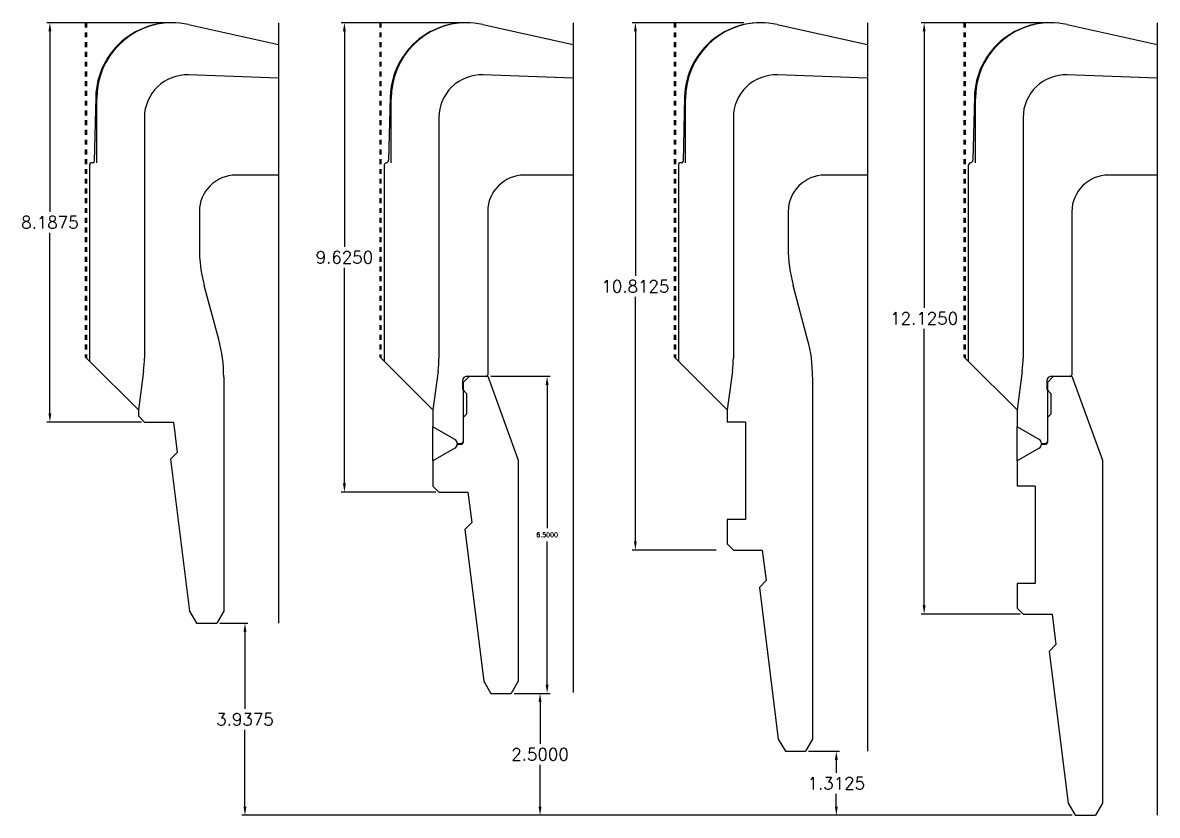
# Model space of a CAD drawing. Extents: x -25.3 to 36.7, y -3.6 to 16.
# Drawn here: x -25.27 to -2.01, y -1.73 to 14.52 of the extents above; entities that cross this region are included whole.
import ezdxf

# ---------------------------------------------------------------- set-up
doc = ezdxf.new("R2010")
doc.units = 0
doc.header["$LTSCALE"] = 0.5
doc.header["$MEASUREMENT"] = 0
doc.linetypes.add('HIDDEN2', pattern=[0.1875, 0.125, -0.0625])
doc.layers.get('0').update_dxf_attribs({"linetype": 'CONTINUOUS'})
doc.layers.add('Blade_1', color=30, linetype='CONTINUOUS', true_color=0xff7f00)
doc.layers.add('Dims', color=4, linetype='CONTINUOUS')
doc.styles.add('RomanS', font='romans')
doc.dimstyles.get("Standard").update_dxf_attribs({"dimtxt": 0.094, "dimasz": 0.18, "dimexe": 0.0625, "dimexo": 0.0625, "dimgap": 0.09, "dimtad": 0, "dimtih": 1, "dimtoh": 1, "dimdec": 4, "dimzin": 4, "dimdsep": 46, "dimtxsty": 'RomanS', "dimcen": 0.09, "dimazin": 1, "dimtfac": 1, "dimtdec": 4, "dimtofl": 0, "dimtmove": 0, "dimatfit": 1, "dimfxl": 1, "dimtolj": 1, "dimtzin": 0, "dimarcsym": 0})

# ---------------------------------------------------------------- blocks, each defined once
blk = doc.blocks.new('*D190')
at = {"layer": 'Dims', "color": 0, "lineweight": -2, "transparency": 16777216}
for p, q in [((-9.157, -0.414), (-8.528, -0.414)), ((-8.59, -0.594), (-8.59, -0.856)), ((-8.59, -1.547), (-8.59, -1.286)), ((-3.757, -1.727), (-8.653, -1.727))]:
    blk.add_line(p, q, dxfattribs=at)
at = {"layer": 'Dims', "color": 0, "transparency": 16777216}
for points in [[(-8.62, -0.594), (-8.56, -0.594), (-8.59, -0.414)], [(-8.62, -1.547), (-8.56, -1.547), (-8.59, -1.727)]]:
    blk.add_solid(points, dxfattribs=at)
at = {"layer": 'Dims', "color": 0, "transparency": 16777216, "insert": (-8.59, -1.071), "char_height": 0.25, "attachment_point": 5, "style": 'RomanS'}
blk.add_mtext('\\A1;1.3125', dxfattribs=at)
blk = doc.blocks.new('*D191')
at = {"layer": 'Dims', "color": 0, "lineweight": -2, "transparency": 16777216}
for p, q in [((-15.192, 0.773), (-14.6, 0.773)), ((-14.662, 0.593), (-14.662, -0.262)), ((-14.662, -1.547), (-14.662, -0.692)), ((-3.757, -1.727), (-14.725, -1.727))]:
    blk.add_line(p, q, dxfattribs=at)
at = {"layer": 'Dims', "color": 0, "transparency": 16777216}
for points in [[(-14.692, 0.593), (-14.632, 0.593), (-14.662, 0.773)], [(-14.692, -1.547), (-14.632, -1.547), (-14.662, -1.727)]]:
    blk.add_solid(points, dxfattribs=at)
at = {"layer": 'Dims', "color": 0, "transparency": 16777216, "insert": (-14.662, -0.477), "char_height": 0.25, "attachment_point": 5, "style": 'RomanS'}
blk.add_mtext('\\A1;2.5000', dxfattribs=at)
blk = doc.blocks.new('*D192')
at = {"layer": 'Dims', "color": 0, "lineweight": -2, "transparency": 16777216}
for p, q in [((-21.227, 2.211), (-20.648, 2.211)), ((-20.71, 2.031), (-20.71, 0.457)), ((-20.71, -1.547), (-20.71, 0.027)), ((-3.757, -1.727), (-20.773, -1.727))]:
    blk.add_line(p, q, dxfattribs=at)
at = {"layer": 'Dims', "color": 0, "transparency": 16777216}
for points in [[(-20.74, 2.031), (-20.68, 2.031), (-20.71, 2.211)], [(-20.74, -1.547), (-20.68, -1.547), (-20.71, -1.727)]]:
    blk.add_solid(points, dxfattribs=at)
at = {"layer": 'Dims', "color": 0, "transparency": 16777216, "insert": (-20.71, 0.242), "char_height": 0.25, "attachment_point": 5, "style": 'RomanS'}
blk.add_mtext('\\A1;3.9375', dxfattribs=at)
blk = doc.blocks.new('*D193')
at = {"layer": 'Dims', "color": 0, "lineweight": -2, "transparency": 16777216}
for p, q in [((-22.27, 14.523), (-24.771, 14.523)), ((-24.708, 14.343), (-24.708, 10.644)), ((-24.708, 6.516), (-24.708, 10.214)), ((-22.833, 6.336), (-24.771, 6.336))]:
    blk.add_line(p, q, dxfattribs=at)
at = {"layer": 'Dims', "color": 0, "transparency": 16777216}
for points in [[(-24.738, 14.343), (-24.678, 14.343), (-24.708, 14.523)], [(-24.738, 6.516), (-24.678, 6.516), (-24.708, 6.336)]]:
    blk.add_solid(points, dxfattribs=at)
at = {"layer": 'Dims', "color": 0, "transparency": 16777216, "insert": (-24.708, 10.429), "char_height": 0.25, "attachment_point": 5, "style": 'RomanS'}
blk.add_mtext('\\A1;8.1875', dxfattribs=at)
blk = doc.blocks.new('*D194')
at = {"layer": 'Dims', "color": 0, "lineweight": -2, "transparency": 16777216}
for p, q in [((-16.235, 14.523), (-18.735, 14.523)), ((-18.672, 14.343), (-18.672, 9.926)), ((-18.672, 5.078), (-18.672, 9.496)), ((-16.798, 4.898), (-18.735, 4.898))]:
    blk.add_line(p, q, dxfattribs=at)
at = {"layer": 'Dims', "color": 0, "transparency": 16777216}
for points in [[(-18.702, 14.343), (-18.642, 14.343), (-18.672, 14.523)], [(-18.702, 5.078), (-18.642, 5.078), (-18.672, 4.898)]]:
    blk.add_solid(points, dxfattribs=at)
at = {"layer": 'Dims', "color": 0, "transparency": 16777216, "insert": (-18.672, 9.711), "char_height": 0.25, "attachment_point": 5, "style": 'RomanS'}
blk.add_mtext('\\A1;9.6250', dxfattribs=at)
blk = doc.blocks.new('*D195')
at = {"layer": 'Dims', "color": 0, "lineweight": -2, "transparency": 16777216}
for p, q in [((-10.488, 14.523), (-12.771, 14.523)), ((-12.708, 14.343), (-12.708, 9.332)), ((-12.708, 3.891), (-12.708, 8.902)), ((-11.05, 3.711), (-12.771, 3.711))]:
    blk.add_line(p, q, dxfattribs=at)
at = {"layer": 'Dims', "color": 0, "transparency": 16777216}
for points in [[(-12.738, 14.343), (-12.678, 14.343), (-12.708, 14.523)], [(-12.738, 3.891), (-12.678, 3.891), (-12.708, 3.711)]]:
    blk.add_solid(points, dxfattribs=at)
at = {"layer": 'Dims', "color": 0, "transparency": 16777216, "insert": (-12.708, 9.117), "char_height": 0.25, "attachment_point": 5, "style": 'RomanS'}
blk.add_mtext('\\A1;10.8125', dxfattribs=at)
blk = doc.blocks.new('*D196')
at = {"layer": 'Dims', "color": 0, "lineweight": -2, "transparency": 16777216}
for p, q in [((-4.261, 14.523), (-6.853, 14.523)), ((-6.79, 14.343), (-6.79, 8.676)), ((-6.79, 2.578), (-6.79, 8.246)), ((-4.824, 2.398), (-6.853, 2.398))]:
    blk.add_line(p, q, dxfattribs=at)
at = {"layer": 'Dims', "color": 0, "transparency": 16777216}
for points in [[(-6.82, 14.343), (-6.76, 14.343), (-6.79, 14.523)], [(-6.82, 2.578), (-6.76, 2.578), (-6.79, 2.398)]]:
    blk.add_solid(points, dxfattribs=at)
at = {"layer": 'Dims', "color": 0, "transparency": 16777216, "insert": (-6.79, 8.461), "char_height": 0.25, "attachment_point": 5, "style": 'RomanS'}
blk.add_mtext('\\A1;12.1250', dxfattribs=at)
blk = doc.blocks.new('*D198')
at = {"layer": 'Blade_1', "color": 0, "lineweight": -2, "transparency": 16777216}
for p, q in [((-15.673, 7.273), (-14.454, 7.273)), ((-14.517, 7.093), (-14.517, 4.16)), ((-14.517, 0.953), (-14.517, 3.886)), ((-15.192, 0.773), (-14.454, 0.773))]:
    blk.add_line(p, q, dxfattribs=at)
at = {"layer": 'Blade_1', "color": 0, "transparency": 16777216}
for points in [[(-14.547, 7.093), (-14.487, 7.093), (-14.517, 7.273)], [(-14.547, 0.953), (-14.487, 0.953), (-14.517, 0.773)]]:
    blk.add_solid(points, dxfattribs=at)
at = {"layer": 'Blade_1', "color": 0, "transparency": 16777216, "insert": (-14.517, 4.023), "char_height": 0.094, "attachment_point": 5, "style": 'RomanS'}
blk.add_mtext('\\A1;6.5000', dxfattribs=at)

msp = doc.modelspace()

# ---------------------------------------------------------------- linework, layer by layer
at = {"color": 5, "linetype": 'HIDDEN2'}
for p, q in [((-23.98263, 14.52315), (-23.98263, 7.67315)), ((-17.94782, 14.52315), (-17.94782, 7.67315)), ((-11.91302, 14.52315), (-11.91302, 7.67315)), ((-5.97366, 14.52315), (-5.97366, 7.67315))]:
    msp.add_line(p, q, dxfattribs=at)
at = {"color": 1, "linetype": 'HIDDEN2'}
for p, q in [((-23.95763, 14.52315), (-23.95763, 7.64815)), ((-17.92282, 14.52315), (-17.92282, 7.64815)), ((-11.88802, 14.52315), (-11.88802, 7.64815)), ((-5.94866, 14.52315), (-5.94866, 7.64815))]:
    msp.add_line(p, q, dxfattribs=at)
for p, q in [((-21.86944, 14.48612), (-20.02013, 14.07613)), ((-20.02013, 14.52315), (-20.02013, 2.21065)), ((-15.83464, 14.48612), (-13.98532, 14.07613)), ((-13.98532, 14.52315), (-13.98532, 0.78973)), ((-9.79983, 14.48612), (-7.95052, 14.07613)), ((-7.95052, 14.52315), (-7.95052, -0.41435)), ((-3.86047, 14.48612), (-2.01116, 14.07613)), ((-2.01116, 14.52315), (-2.01116, -1.72685)), ((-20.02013, 13.38863), (-21.86459, 13.45304)), ((-13.98532, 13.38863), (-15.82979, 13.45304)), ((-7.95052, 13.38863), (-9.79498, 13.45304)), ((-2.01116, 13.38863), (-3.85562, 13.45304)), ((-23.7697, 12.99733), (-23.80066, 11.67867)), ((-17.73489, 12.99733), (-17.76523, 11.70537)), ((-11.70009, 12.99733), (-11.73105, 11.67867)), ((-5.76073, 12.99733), (-5.79107, 11.70537)), ((-22.77013, 12.57858), (-22.77013, 7.64815)), ((-16.73532, 12.57858), (-16.73532, 7.64815)), ((-10.70052, 12.57858), (-10.70052, 7.64815)), ((-4.76116, 12.57858), (-4.76116, 7.64815)), ((-23.8316, 11.64815), (-23.86388, 11.64815)), ((-11.76199, 11.64815), (-11.79427, 11.64815)), ((-23.89513, 11.6169), (-23.89513, 7.58565)), ((-20.02013, 11.39815), (-20.89513, 11.39815)), ((-17.86032, 11.58764), (-17.86032, 7.58565)), ((-13.98532, 11.39815), (-14.98532, 11.39815)), ((-11.82552, 11.6169), (-11.82552, 7.58565)), ((-7.95052, 11.39815), (-8.82552, 11.39815)), ((-5.88616, 11.58764), (-5.88616, 7.58565)), ((-2.01116, 11.39815), (-3.01116, 11.39815)), ((-21.64513, 10.64815), (-21.64513, 9.90914)), ((-15.73532, 10.64815), (-15.73532, 7.3044)), ((-9.57552, 10.64815), (-9.57552, 9.90914)), ((-3.76116, 10.64815), (-3.76116, 7.3044)), ((-21.24735, 8.02965), (-21.54291, 9.13268)), ((-9.17774, 8.02965), (-9.4733, 9.13268)), ((-23.89513, 7.58565), (-22.89513, 6.58565)), ((-17.86032, 7.58565), (-16.86032, 6.58565)), ((-11.82552, 7.58565), (-10.82552, 6.58565)), ((-5.88616, 7.58565), (-4.88616, 6.58565)), ((-22.78801, 7.3813), (-22.89513, 6.58565)), ((-21.14513, 7.2532), (-21.14513, 2.46065)), ((-16.75321, 7.3813), (-16.86032, 6.58565)), ((-16.11032, 7.27315), (-16.23532, 7.14815)), ((-16.1572, 7.27315), (-15.73532, 7.27315)), ((-15.76657, 7.27315), (-15.73532, 7.3044)), ((-15.73532, 7.27315), (-15.11032, 5.55598)), ((-10.7184, 7.3813), (-10.82552, 6.58565)), ((-9.07552, 7.2532), (-9.07552, -0.16435)), ((-4.77904, 7.3813), (-4.88616, 6.58565)), ((-4.13616, 7.27315), (-4.26116, 7.14815)), ((-4.18303, 7.27315), (-3.76116, 7.27315)), ((-3.79241, 7.27315), (-3.76116, 7.3044)), ((-3.76116, 7.27315), (-3.13616, 5.55598)), ((-16.25095, 7.1794), (-16.25095, 7.00753)), ((-16.25095, 7.00753), (-16.16767, 6.92425)), ((-16.23532, 7.14815), (-16.23532, 5.91378)), ((-4.27678, 7.1794), (-4.27678, 7.00753)), ((-4.27678, 7.00753), (-4.19351, 6.92425)), ((-4.26116, 7.14815), (-4.26116, 5.91378)), ((-16.16767, 6.92425), (-16.16767, 6.49705)), ((-4.19351, 6.92425), (-4.19351, 6.49705)), ((-22.89513, 6.58565), (-22.89513, 6.46065)), ((-16.86032, 6.58565), (-16.86032, 6.24096)), ((-10.82552, 6.58565), (-10.82552, 6.33565)), ((-4.88616, 6.58565), (-4.88616, 6.24096)), ((-22.77013, 6.33565), (-22.89513, 6.46065)), ((-22.77013, 6.33565), (-22.17638, 6.33565)), ((-22.17638, 6.33565), (-22.09825, 5.71065)), ((-16.23782, 6.4269), (-16.16767, 6.49705)), ((-16.23782, 6.4269), (-16.23782, 5.9294)), ((-10.45052, 6.33565), (-10.82552, 6.33565)), ((-10.45052, 6.33565), (-10.45052, 4.33565)), ((-4.26366, 6.4269), (-4.19351, 6.49705)), ((-4.26366, 6.4269), (-4.26366, 5.9294)), ((-16.4072, 5.97934), (-16.86032, 6.24096)), ((-16.86032, 5.53973), (-16.86032, 6.24096)), ((-4.43303, 5.97934), (-4.88616, 6.24096)), ((-4.88616, 5.53973), (-4.88616, 6.24096)), ((-16.36032, 5.89815), (-16.26907, 5.89815)), ((-16.36032, 5.88253), (-16.26657, 5.88253)), ((-16.26907, 5.89815), (-16.23782, 5.9294)), ((-4.38616, 5.89815), (-4.29491, 5.89815)), ((-4.38616, 5.88253), (-4.29241, 5.88253)), ((-4.29491, 5.89815), (-4.26366, 5.9294)), ((-22.09825, 5.71065), (-22.23714, 5.57177)), ((-16.4072, 5.80134), (-16.86032, 5.53973)), ((-4.43303, 5.80134), (-4.88616, 5.53973)), ((-22.23714, 5.57177), (-21.84825, 2.46065)), ((-16.86032, 5.53973), (-16.86032, 5.02315)), ((-15.11032, 5.55598), (-15.11032, 1.02315)), ((-4.88616, 5.53973), (-4.88616, 5.02315)), ((-3.13616, 5.55598), (-3.13616, -1.47685)), ((-16.73532, 4.89815), (-16.86032, 5.02315)), ((-16.73532, 4.89815), (-16.14157, 4.89815)), ((-16.14157, 4.89815), (-16.06345, 4.27315)), ((-4.51116, 5.02315), (-4.88616, 5.02315)), ((-4.51116, 5.02315), (-4.51116, 3.02315)), ((-16.06345, 4.27315), (-16.20234, 4.13427)), ((-10.82552, 4.33565), (-10.82552, 3.83565)), ((-10.45052, 4.33565), (-10.82552, 4.33565)), ((-16.20234, 4.13427), (-15.81345, 1.02315)), ((-10.70052, 3.71065), (-10.82552, 3.83565)), ((-10.70052, 3.71065), (-10.10677, 3.71065)), ((-10.10677, 3.71065), (-10.02865, 3.08565)), ((-10.02865, 3.08565), (-10.16753, 2.94677)), ((-4.51116, 3.02315), (-4.88616, 3.02315)), ((-4.88616, 3.02315), (-4.88616, 2.52315)), ((-10.16753, 2.94677), (-9.77865, -0.16435)), ((-21.84825, 2.46065), (-21.70392, 2.21065)), ((-21.14513, 2.46065), (-21.28947, 2.21065)), ((-4.76116, 2.39815), (-4.88616, 2.52315)), ((-4.76116, 2.39815), (-4.16741, 2.39815)), ((-4.16741, 2.39815), (-4.08928, 1.77315)), ((-21.70392, 2.21065), (-21.28947, 2.21065)), ((-4.08928, 1.77315), (-4.22817, 1.63427)), ((-4.22817, 1.63427), (-3.83928, -1.47685)), ((-15.81345, 1.02315), (-15.66912, 0.77315)), ((-15.11032, 1.02315), (-15.25466, 0.77315)), ((-15.66912, 0.77315), (-15.25466, 0.77315)), ((-9.77865, -0.16435), (-9.63431, -0.41435)), ((-9.07552, -0.16435), (-9.21986, -0.41435)), ((-9.63431, -0.41435), (-9.21986, -0.41435)), ((-3.83928, -1.47685), (-3.69495, -1.72685)), ((-3.13616, -1.47685), (-3.2805, -1.72685)), ((-3.69495, -1.72685), (-3.2805, -1.72685))]:
    msp.add_line(p, q)
at = {"color": 1}
for p, q in [((-23.74884, 11.64815), (-23.74884, 12.96065)), ((-17.71403, 11.64815), (-17.71403, 12.96065)), ((-11.67923, 11.64815), (-11.67923, 12.96065)), ((-5.73987, 11.64815), (-5.73987, 12.96065))]:
    msp.add_line(p, q, dxfattribs=at)
at = {"color": 252}
for p, q in [((-23.98263, 7.67315), (-23.89513, 7.58565)), ((-17.94782, 7.67315), (-17.86032, 7.58565)), ((-11.91302, 7.67315), (-11.82552, 7.58565)), ((-5.97366, 7.67315), (-5.88616, 7.58565))]:
    msp.add_line(p, q, dxfattribs=at)
for centre, radius, start, end in [((-22.20763, 12.96065), 1.5625, 77.5, 178.654864), ((-16.17282, 12.96065), 1.5625, 77.5, 178.654864), ((-10.13802, 12.96065), 1.5625, 77.5, 178.654864), ((-4.19866, 12.96065), 1.5625, 77.5, 178.654864), ((-21.89513, 12.57858), 0.875, 88, 180), ((-15.86032, 12.57858), 0.875, 88, 180), ((-9.82552, 12.57858), 0.875, 88, 180), ((-3.88616, 12.57858), 0.875, 88, 180), ((-23.86388, 11.6169), 0.03125, 90, 180), ((-23.8319, 11.6794), 0.03125, 270, 358.654864), ((-17.79782, 11.58764), 0.0625, 104.477512, 180), ((-17.82762, 11.70903), 0.0625, 283.108411, 358.654864), ((-11.79427, 11.6169), 0.03125, 90, 180), ((-11.7623, 11.6794), 0.03125, 270, 358.654864), ((-5.82366, 11.58764), 0.0625, 104.477512, 180), ((-5.85346, 11.70903), 0.0625, 283.108411, 358.654864), ((-20.89513, 10.64815), 0.75, 90, 180), ((-14.98532, 10.64815), 0.75, 90, 180), ((-8.82552, 10.64815), 0.75, 90, 180), ((-3.01116, 10.64815), 0.75, 90, 180), ((-18.64513, 9.90914), 3, 180, 195), ((-6.57552, 9.90914), 3, 180, 195), ((-24.14513, 7.2532), 3, 0, 15), ((-12.07552, 7.2532), 3, 0, 15), ((-24.77013, 7.64815), 2, 352.332411, 0), ((-18.73532, 7.64815), 2, 352.332411, 0), ((-12.70052, 7.64815), 2, 352.332411, 0), ((-6.76116, 7.64815), 2, 352.332411, 0), ((-16.1572, 7.1794), 0.09375, 90, 180), ((-4.18303, 7.1794), 0.09375, 90, 180), ((-16.45407, 5.89815), 0.09375, 0, 60), ((-16.45407, 5.88253), 0.09375, 300, 0), ((-16.26657, 5.91378), 0.03125, 270, 0), ((-4.47991, 5.89815), 0.09375, 0, 60), ((-4.47991, 5.88253), 0.09375, 300, 0), ((-4.29241, 5.91378), 0.03125, 270, 0)]:
    msp.add_arc(centre, radius, start, end)
at = {"color": 1}
for centre in [(-22.20763, 12.96065), (-16.17282, 12.96065), (-10.13802, 12.96065), (-4.19866, 12.96065)]:
    msp.add_ellipse(centre, major_axis=(0, 1.5625), ratio=0.986374, start_param=6.28318531, end_param=7.85398163, dxfattribs=at)
at = {"layer": 'Dims'}
msp.add_line((-15.25466, 0.78973), (-15.25466, 0.77315), dxfattribs=at)

# ---------------------------------------------------------------- dimensions: what is measured, and where the dimension line sits
at = {"layer": 'Blade_1'}
dim = msp.add_linear_dim(base=(-14.51673, 7.27315), p1=(-15.25466, 0.77315), p2=(-15.73532, 7.27315), angle=90, dimstyle='Standard', dxfattribs=at)
dim.commit()
dim.dimension.update_dxf_attribs({"geometry": '*D198', "text_midpoint": (-14.51673, 4.02315)})
at = {"layer": 'Dims'}
for base, p1, p2, picture, middle in [((-24.70837, 6.33565), (-22.20763, 14.52315), (-22.77013, 6.33565), '*D193', (-24.70837, 10.4294)), ((-18.67219, 4.89815), (-16.17282, 14.52315), (-16.73532, 4.89815), '*D194', (-18.67219, 9.71065)), ((-12.70839, 3.71065), (-10.42546, 14.52315), (-10.98796, 3.71065), '*D195', (-12.70839, 9.1169)), ((-6.79002, 2.39815), (-4.19866, 14.52315), (-4.76116, 2.39815), '*D196', (-6.79002, 8.46065)), ((-20.71034, 2.21065), (-3.69495, -1.72685), (-21.28947, 2.21065), '*D192', (-20.71034, 0.2419)), ((-14.66214, 0.77315), (-3.69495, -1.72685), (-15.25466, 0.77315), '*D191', (-14.66214, -0.47685)), ((-8.5904, -0.41435), (-3.69495, -1.72685), (-9.21986, -0.41435), '*D190', (-8.5904, -1.0706))]:
    dim = msp.add_linear_dim(base=base, p1=p1, p2=p2, angle=90, dimstyle='Standard', override={"dimtxt": 0.25}, dxfattribs=at)
    dim.commit()
    dim.dimension.update_dxf_attribs({"geometry": picture, "text_midpoint": middle})

doc.saveas('drawing.dxf')
